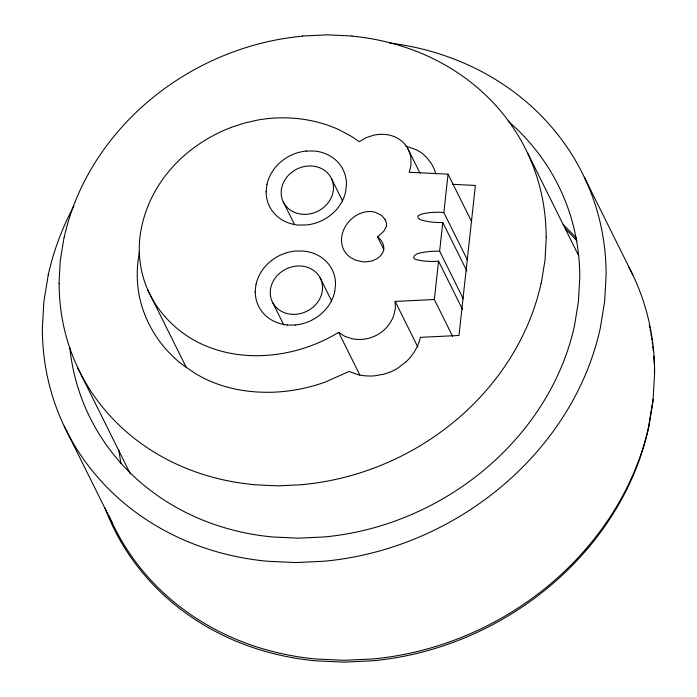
<?xml version="1.0" encoding="UTF-8"?>
<svg xmlns="http://www.w3.org/2000/svg" width="697" height="697" viewBox="0 0 697 697"><rect width="100%" height="100%" fill="white"/><g stroke="black" fill="none" stroke-linecap="round" stroke-linejoin="round"><path stroke-width="1.05" d="M59.01 283.557L60.273 260.504L64.046 237.442M255.154 291.877L255.991 284.271M266.097 191.867L266.925 184.261M546.282 237.154L545.01 260.208L541.238 283.27M452.658 336.416L434.344 299.518L438.544 261.14A69.212 60.883 -26.4 0 1 416.545 259.702L414.149 258.657A2.448 2.161 -26.4 0 1 413.809 258.204L413.913 256.261L416.701 254.048A9.488 8.347 -26.4 0 1 418.244 253.455L418.749 253.325A74.849 65.84 -26.4 0 1 439.633 251.208L463.244 298.769M439.633 251.208L442.778 222.474A66.128 58.173 -26.4 0 1 421.363 219.999A9.967 8.773 -26.4 0 1 420.3 219.625L418.252 218.178L417.939 216.366A2.265 1.986 -26.4 0 1 418.322 215.669L421.659 214.04A65.745 57.834 -26.4 0 1 443.858 212.55L467.469 260.112M443.858 212.55L448.058 174.163L409.235 172.264L410.995 165.102L410.873 157.923A35.878 31.557 -26.4 0 0 407.989 148.984C403.554 140.114 393.91 134.809 384.178 134.39A35.878 31.557 -26.4 0 0 373.766 135.192L366.195 137.657L359.303 141.674L351.776 136.577L339.648 130.034A139.182 122.428 -26.4 0 0 289.177 117.976A133.868 117.758 -26.4 0 0 258.012 119.989L245.3 122.855L232.824 126.819A137.178 120.668 -26.4 0 0 192.633 148.714C177.265 160.336 164.126 174.982 154.786 191.858A133.545 117.479 -26.4 0 0 141.77 226.351C135.305 254.753 141.43 285.726 158.933 309.12A137.544 120.99 -26.4 0 0 179.538 330.439C204.273 350.173 236.945 357.805 268.127 355.235A144.732 127.316 -26.4 0 0 300.59 349.223C313.929 345.25 326.762 339.605 338.646 332.356L344.701 336.285L351.75 338.655A35.965 31.635 -26.4 0 0 361.978 339.352C372.529 338.698 382.636 333.218 388.848 324.654A35.965 31.635 -26.4 0 0 393.657 315.724L395.347 308.571L395.182 301.426L434.344 299.518M48.198 275.193L43.833 301.836L42.369 328.47A286.319 251.861 -26.4 0 0 64.133 426.067L112.653 523.813A286.319 251.861 -26.4 0 1 109.124 516.015M334.708 291.834L335.545 284.228A41.053 36.113 -26.4 0 0 303.483 251.059L295.31 251.042A41.053 36.113 -26.4 0 0 256.095 284.271M648.802 425.876L653.167 399.242M139.444 251.6L137.962 261.453A140.846 123.892 -26.4 0 0 138.041 288.14C140.393 306.994 147.79 325.081 158.942 340.441A152.809 134.416 -26.4 0 0 181.76 364.165L195.587 373.705L203.036 377.8A140.933 123.97 -26.4 0 0 226.551 386.922C242.417 391.313 258.988 392.899 275.42 392.106A158.236 139.191 -26.4 0 0 325.377 382.017L349.092 371.457L357.169 374.411A50.541 44.46 -26.4 0 0 374.855 375.796L383.847 374.193L389.693 372.25A45.061 39.633 -26.4 0 0 397.656 368.243L406.159 361.699M386.243 226.656L383.794 231.23L377.565 236.91L383.829 249.535M420.457 337.339L458.983 335.466L475.389 185.446L452.527 184.322M302.402 36.026L327.311 34.85L351.968 36M306.253 151.031L314.425 151.022A41.053 36.113 -26.4 0 1 346.461 184.217L345.651 191.823A41.053 36.113 -26.4 0 1 306.34 224.948L298.15 225.053A41.053 36.113 -26.4 0 1 266.115 191.867M295.389 325.063L287.216 325.063M302.89 484.685L277.981 485.861L253.325 484.711M405.671 146.004L416.51 149.82A44.164 38.849 -26.4 0 1 422.966 154.028L426.503 157.295L430.946 162.95A50.576 44.495 -26.4 0 1 435.825 173.91M377.565 236.91C383.193 240.805 386.312 249.125 381.268 254.788A15.16 13.33 -26.4 0 1 377.155 258.613L372.024 260.948L365.568 261.889A25.92 22.801 -26.4 0 1 361.9 261.68L355.618 260.147L350.382 257.411A26.338 23.167 -26.4 0 1 343.368 249.108C336.032 232.162 351.549 211.975 369.236 211.505A21.929 19.289 -26.4 0 1 375.239 212.263L381.651 215.434L385.197 219.625M104.959 507.904A286.319 251.861 -26.4 0 0 112.478 525.651A290.24 255.311 -26.4 0 0 213.953 630.68A286.328 251.87 -26.4 0 0 315.567 660.826L344.048 662.15L372.825 660.782A286.319 251.861 -26.4 0 0 481.043 630.532A290.231 255.302 -26.4 0 0 605.493 525.355A286.328 251.87 -26.4 0 0 648.637 427.723L652.993 401.08L654.631 372.607A286.319 251.861 -26.4 0 0 632.867 275.001L584.347 177.256A286.319 251.861 -26.4 0 1 606.12 274.862L604.647 301.496L600.283 328.139A286.328 251.87 -26.4 0 1 557.164 425.771A290.231 255.302 -26.4 0 1 432.698 530.94A286.319 251.861 -26.4 0 1 324.48 561.207L295.702 562.566L267.221 561.233A286.328 251.87 -26.4 0 1 165.607 531.105A290.24 255.311 -26.4 0 1 64.15 426.067M527.516 152.739L578.632 255.703M448.058 174.163L471.669 221.733M407.989 148.975L420.038 173.248M442.778 222.474L466.868 271.011M438.544 261.14L462.634 309.677M395.182 301.426L417.825 347.054M331.476 178.615A26.756 23.532 -26.4 0 1 303.979 214.354A26.756 23.532 -26.4 0 1 286.563 177.491A26.756 23.532 -26.4 0 1 331.476 178.615L342.593 201.006M283.2 201.694L294.317 224.085M320.097 277.755L331.694 301.121M338.646 332.356L359.852 375.073M272.701 302.585L283.818 324.976M147.869 290.1L186.421 367.755M77.768 367.972L130.33 473.855M628.555 266.446A290.231 255.302 -26.4 0 1 632.859 275.01M112.67 523.813A290.24 255.311 -26.4 0 0 214.136 628.842A286.328 251.87 -26.4 0 0 315.741 658.987L344.231 660.312L373 658.944A286.319 251.861 -26.4 0 0 481.226 628.694A290.231 255.302 -26.4 0 0 605.676 523.517M648.811 425.876A286.328 251.87 -26.4 0 1 605.684 523.517M563.115 224.678A263.109 231.448 -26.4 0 1 576.48 238.365M121.051 463.697A259.554 228.32 -26.4 0 1 118.899 450.279M584.33 177.265A290.231 255.302 -26.4 0 0 482.873 72.235A286.319 251.861 -26.4 0 0 389.754 43.031M48.189 275.193A286.31 251.852 -26.4 0 1 73.882 206.033M508.235 121.217A263.109 231.448 -26.4 0 1 560.022 188.896A259.554 228.32 -26.4 0 1 579.773 277.362L578.44 301.513L574.485 325.665A259.554 228.32 -26.4 0 1 535.392 414.175A263.109 231.439 -26.4 0 1 422.556 509.507A259.554 228.32 -26.4 0 1 324.462 536.943L298.377 538.171L272.553 536.969A259.563 228.32 -26.4 0 1 180.436 509.655A263.1 231.439 -26.4 0 1 88.458 414.436A259.554 228.32 -26.4 0 1 69.787 347.306M253.351 484.581A248.846 218.893 -26.4 0 1 59.149 283.548M541.099 283.252A248.846 218.893 -26.4 0 1 302.89 484.554M351.933 36.131A248.846 218.893 -26.4 0 1 546.143 237.172M64.185 237.459A248.846 218.893 -26.4 0 1 302.402 36.157M420.43 337.331A49.409 43.458 -26.4 0 1 406.168 361.708M267.029 184.261A41.053 36.113 -26.4 0 1 306.332 151.049M385.11 219.668A12.52 11.013 -26.4 0 1 386.391 226.664M334.699 291.747A41.053 36.113 -26.4 0 1 295.397 324.959M287.312 324.968A41.053 36.113 -26.4 0 1 255.268 291.799M565.258 228.721A263.109 231.448 -26.4 0 1 577.003 241.005M649.29 325.647A286.319 251.861 -26.4 0 1 649.726 327.703M650.144 329.768A286.319 251.861 -26.4 0 1 650.545 331.842M650.92 333.915A286.319 251.861 -26.4 0 1 651.277 335.998M651.617 338.089A286.319 251.861 -26.4 0 1 651.939 340.18M652.244 342.271A286.319 251.861 -26.4 0 1 652.523 344.37M652.784 346.47A286.319 251.861 -26.4 0 1 653.255 350.704M653.742 356.071A286.319 251.861 -26.4 0 1 654.213 363.616M654.396 369.027A286.319 251.861 -26.4 0 1 654.457 374.446M291.581 314.286A26.756 23.532 -26.4 0 0 321.073 279.854A26.756 23.532 -26.4 0 0 276.552 276.361A26.756 23.532 -26.4 0 0 291.581 314.286"/></g></svg>
